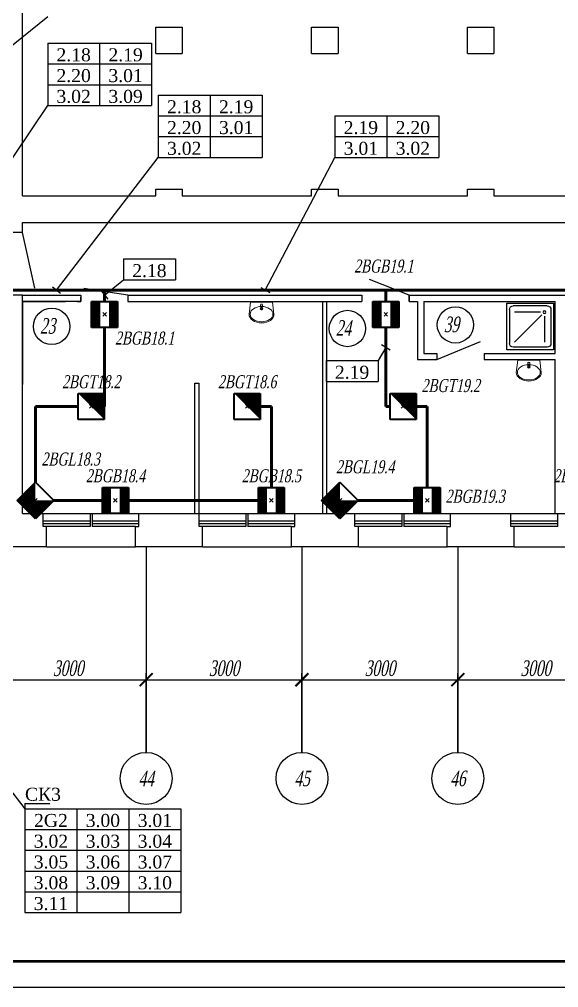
# Model space of a CAD drawing. Extents: x 0 to 1720, y -2086 to 3873.
# Drawn here: x 1247 to 1350.8, y -1192 to -1005.6 of the extents above; entities that cross this region are included whole.
import ezdxf
from ezdxf.enums import TextEntityAlignment as Align

# ---------------------------------------------------------------- set-up
doc = ezdxf.new("R2010")
doc.units = 0
doc.layers.add('EL_DEVICE', color=1, linetype='Continuous', lineweight=40)
doc.layers.add('EL_KABLE', color=9, linetype='Continuous', lineweight=60)
for name, color, linetype in [('EL_DEVICE_NAME', 7, 'Continuous'), ('FORMAT', 134, 'Continuous'), ('OSI', 5, 'Continuous'), ('PLAN', 2, 'Continuous'), ('SYS_PIN', 7, 'Continuous')]:
    doc.layers.add(name, color=color, linetype=linetype)
doc.styles.add('R2_5', font='times.ttf', dxfattribs={"width": 0.65, "oblique": 12, "height": 2.5})
doc.styles.get("Standard").update_dxf_attribs({"font": 'times.ttf'})

# ---------------------------------------------------------------- blocks, each defined once
blk = doc.blocks.new('раковина')
at = {"lineweight": 0}
for p, q in [((471040, 84579), (471009, 84347)), ((471459, 84579), (471040, 84579)), ((471040, 84578), (471040, 84578)), ((471046, 84404), (471067, 84429)), ((471067, 84429), (471094, 84451)), ((471094, 84451), (471127, 84470)), ((471127, 84470), (471165, 84483)), ((471165, 84483), (471207, 84492)), ((471207, 84492), (471250, 84495)), ((471231, 84521), (471231, 84525)), ((471233, 84489), (471231, 84521)), ((471236, 84481), (471241, 84439)), ((471239, 84502), (471261, 84502)), ((471239, 84502), (471261, 84502)), ((471239, 84490), (471239, 84502)), ((471250, 84495), (471293, 84492)), ((471259, 84439), (471264, 84481)), ((471261, 84502), (471261, 84490)), ((471267, 84489), (471269, 84521)), ((471269, 84521), (471269, 84525)), ((471293, 84492), (471334, 84483)), ((471334, 84483), (471372, 84470)), ((471372, 84470), (471405, 84451)), ((471405, 84451), (471433, 84429)), ((471433, 84429), (471453, 84404)), ((471489, 84347), (471459, 84579)), ((471459, 84578), (471459, 84578)), ((471009, 84347), (471014, 84314)), ((471014, 84314), (471028, 84283)), ((471028, 84283), (471050, 84253)), ((471029, 84347), (471034, 84376)), ((471034, 84318), (471029, 84347)), ((471034, 84376), (471046, 84404)), ((471046, 84291), (471034, 84318)), ((471067, 84265), (471046, 84291)), ((471050, 84253), (471080, 84228)), ((471094, 84243), (471067, 84265)), ((471127, 84225), (471094, 84243)), ((471405, 84243), (471372, 84225)), ((471433, 84265), (471405, 84243)), ((471420, 84228), (471449, 84253)), ((471453, 84291), (471433, 84265)), ((471449, 84253), (471472, 84283)), ((471453, 84404), (471466, 84376)), ((471466, 84318), (471453, 84291)), ((471466, 84376), (471469, 84347)), ((471469, 84347), (471466, 84318)), ((471472, 84283), (471485, 84314)), ((471485, 84314), (471489, 84347)), ((471080, 84228), (471116, 84207)), ((471116, 84207), (471158, 84191)), ((471165, 84211), (471127, 84225)), ((471158, 84191), (471203, 84182)), ((471207, 84203), (471165, 84211)), ((471203, 84182), (471250, 84179)), ((471250, 84200), (471207, 84203)), ((471293, 84203), (471250, 84200)), ((471250, 84179), (471297, 84182)), ((471334, 84211), (471293, 84203)), ((471297, 84182), (471342, 84191)), ((471372, 84225), (471334, 84211)), ((471342, 84191), (471383, 84207)), ((471383, 84207), (471420, 84228))]:
    blk.add_line(p, q, dxfattribs=at)
for centre, radius, start, end in [((471250, 84452), 24, 0, 180), ((471250, 84452), 24, 180, 0), ((471250, 84522), 20, 339.2856, 200.7144), ((471250, 84522), 19.2, 7.8374, 171.8967), ((471250, 84491), 16.9, 185.1696, 354.8304), ((471250, 84490), 16.9, 185.1696, 354.8304), ((471250, 84490), 10.9, 180, 0), ((471250, 84440), 8.95, 187.1389, 352.8611)]:
    blk.add_arc(centre, radius, start, end, dxfattribs=at)
blk = doc.blocks.new('PL_SHOWER_TRAY')
for p, q in [((0.45, 0.9), (-0.45, 0.9)), ((-0.45, 0.9), (-0.45, 0)), ((-0.4, 0.125), (-0.4, 0.775)), ((-0.325, 0.85), (0.325, 0.85)), ((-0.275, 0.25), (-0.275, 0.75)), ((-0.222, 0.228), (0.3, 0.75)), ((0.4, 0.125), (0.4, 0.775)), ((0.45, 0), (0.45, 0.9)), ((-0.45, 0), (0.45, 0)), ((-0.325, 0.05), (0.325, 0.05)), ((-0.2, 0.175), (0.3, 0.175))]:
    blk.add_line(p, q)
blk.add_circle((-0.275, 0.175), 0.025)
for centre, start, end in [((-0.325, 0.775), 90, 180), ((0.325, 0.775), 360, 90), ((-0.325, 0.125), 180, 270), ((0.325, 0.125), 270, 360)]:
    blk.add_arc(centre, 0.075, start, end)
blk = doc.blocks.new('_ArchTick')
at = {"const_width": 0.15}
blk.add_lwpolyline([(-0.5, -0.5), (0.5, 0.5)], dxfattribs=at)
blk = doc.blocks.new('OS_DAT_BGB')
at = {"layer": 'EL_DEVICE'}
for p, q in [((-2.5, 2.5), (2.5, 2.5)), ((-2.5, -2.5), (-2.5, 2.5)), ((2.5, 2.5), (2.5, -2.5)), ((2.5, -2.5), (-2.5, -2.5))]:
    blk.add_line(p, q, dxfattribs=at)
at = {"layer": 'EL_DEVICE', "const_width": 1.67}
for points in [[(-1.67, 2.5), (-1.67, -2.5)], [(1.67, 2.5), (1.67, -2.5)]]:
    blk.add_lwpolyline(points, dxfattribs=at)
blk = doc.blocks.new('CONNECTOR_SQUARE')
at = {"layer": 'SYS_PIN'}
for p, q in [((-0.35, 0.35), (0.35, -0.35)), ((0.35, 0.35), (-0.35, -0.35))]:
    blk.add_line(p, q, dxfattribs=at)
blk = doc.blocks.new('OS_DAT_BGT')
at = {"layer": 'EL_DEVICE'}
for p, q in [((-2.5, 2.5), (2.5, 2.5)), ((-2.5, -2.5), (-2.5, 2.5)), ((2.5, 2.5), (2.5, -2.5)), ((2.5, -2.5), (-2.5, -2.5))]:
    blk.add_line(p, q, dxfattribs=at)
blk.add_lwpolyline([(2.5, 2.5, 0, 7.07, 0), (0, 0, 7.07, 7.07, 0)], format="xyseb", dxfattribs=at)
blk = doc.blocks.new('OS_DAT_BGL')
at = {"layer": 'EL_DEVICE'}
for p, q in [((-2.5, 2.5), (2.5, 2.5)), ((-2.5, -2.5), (-2.5, 2.5)), ((2.5, 2.5), (2.5, -2.5)), ((2.5, -2.5), (-2.5, -2.5))]:
    blk.add_line(p, q, dxfattribs=at)
for points in [[(-2.5, 2.5, 0, 7.07, 0), (0, 0, 7.07, 7.07, 0)], [(2.5, 2.5, 0, 7.07, 0), (0, 0, 7.07, 7.07, 0)]]:
    blk.add_lwpolyline(points, format="xyseb", dxfattribs=at)

msp = doc.modelspace()

# ---------------------------------------------------------------- linework, layer by layer
for p, q in [((1183.2, -1061.15), (1252.45, -1005.09)), ((1252.45, -1010.21), (1272.45, -1010.21)), ((1252.45, -1010.21), (1252.45, -1022.21)), ((1262.45, -1010.21), (1262.45, -1022.21)), ((1272.45, -1010.21), (1272.45, -1022.21)), ((1252.45, -1014.21), (1272.45, -1014.21)), ((1252.45, -1018.21), (1272.45, -1018.21)), ((1273.73, -1020.21), (1293.73, -1020.21)), ((1273.73, -1020.21), (1273.73, -1032.21)), ((1283.73, -1020.21), (1283.73, -1032.21)), ((1293.73, -1020.21), (1293.73, -1032.21)), ((1228.58, -1057.73), (1252.45, -1022.21)), ((1252.45, -1022.21), (1272.45, -1022.21)), ((1273.73, -1024.21), (1293.73, -1024.21)), ((1307.74, -1024.21), (1327.74, -1024.21)), ((1307.74, -1024.21), (1307.74, -1032.21)), ((1317.74, -1024.21), (1317.74, -1032.21)), ((1327.74, -1024.21), (1327.74, -1032.21)), ((1273.73, -1028.21), (1293.73, -1028.21)), ((1307.74, -1028.21), (1327.74, -1028.21)), ((1254.16, -1057.73), (1273.73, -1032.21)), ((1273.73, -1032.21), (1293.73, -1032.21)), ((1294.34, -1057.73), (1307.74, -1032.21)), ((1307.74, -1032.21), (1327.74, -1032.21)), ((1267.03, -1051.75), (1277.03, -1051.75)), ((1267.03, -1051.75), (1267.03, -1055.75)), ((1277.03, -1051.75), (1277.03, -1055.75)), ((1263.41, -1058.74), (1267.03, -1055.75)), ((1267.03, -1055.75), (1277.03, -1055.75)), ((1253.37, -1057.12), (1254.95, -1058.34)), ((1262.78, -1057.97), (1264.05, -1059.51)), ((1293.45, -1057.27), (1295.22, -1058.2)), ((1317.54, -1068.81), (1316.04, -1071.31)), ((1318.39, -1069.32), (1316.68, -1068.29)), ((1180.54, -1070.97), (1248.08, -1157.57)), ((1306.04, -1071.31), (1316.04, -1071.31)), ((1306.04, -1071.31), (1306.04, -1075.31)), ((1316.04, -1071.31), (1316.04, -1075.31)), ((1306.04, -1075.31), (1316.04, -1075.31)), ((1248.08, -1156.57), (1248.08, -1157.57)), ((1248.08, -1156.57), (1252.89, -1156.57)), ((1248.08, -1157.57), (1278.08, -1157.57)), ((1248.08, -1157.57), (1248.08, -1177.57)), ((1258.08, -1157.57), (1258.08, -1177.57)), ((1268.08, -1157.57), (1268.08, -1177.57)), ((1278.08, -1157.57), (1278.08, -1177.57)), ((1248.08, -1161.57), (1278.08, -1161.57)), ((1248.08, -1165.57), (1278.08, -1165.57)), ((1248.08, -1169.57), (1278.08, -1169.57)), ((1248.08, -1173.57), (1278.08, -1173.57)), ((1248.08, -1177.57), (1278.08, -1177.57))]:
    msp.add_line(p, q)
at = {"layer": 'EL_KABLE'}
for p, q in [((1183.2, -1057.73), (1263.41, -1057.73)), ((1183.2, -1057.73), (1317.54, -1057.73)), ((1183.2, -1057.73), (1384.28, -1057.73)), ((1183.2, -1057.73), (1420.61, -1057.73)), ((1183.2, -1057.73), (1437, -1057.73)), ((1263.41, -1057.73), (1263.41, -1059.93)), ((1317.54, -1057.73), (1317.54, -1059.93)), ((1263.41, -1064.93), (1263.41, -1080.13)), ((1317.54, -1064.93), (1317.54, -1080.13)), ((1258.35, -1080.13), (1250.1, -1080.13)), ((1250.1, -1080.13), (1250.1, -1094.69)), ((1263.41, -1080.13), (1263.35, -1080.13)), ((1295.5, -1080.13), (1293.35, -1080.13)), ((1295.5, -1095.73), (1295.5, -1080.13)), ((1317.54, -1080.13), (1318.35, -1080.13)), ((1323.35, -1080.13), (1325.5, -1080.13)), ((1325.5, -1080.13), (1325.5, -1095.73)), ((1253.64, -1098.23), (1263, -1098.23)), ((1268, -1098.23), (1293, -1098.23)), ((1323, -1098.23), (1312.24, -1098.23))]:
    msp.add_line(p, q, dxfattribs=at)
at = {"layer": 'FORMAT'}
msp.add_lwpolyline([(0, -895), (1720.39, -895), (1720.39, -1192), (0, -1192)], close=True, dxfattribs=at)
at = {"layer": 'FORMAT', "lineweight": 50}
msp.add_lwpolyline([(20, -1187), (20, -900), (1715.39, -900), (1715.39, -1187)], close=True, dxfattribs=at)
at = {"layer": 'OSI'}
for p, q in [((1271.4, -1107.13), (1271.4, -1146.73)), ((1271.4, -1107.75), (1271.4, -1133.98)), ((1271.4, -1107.75), (1271.4, -1133.98)), ((1301.4, -1107.13), (1301.4, -1146.73)), ((1301.4, -1107.75), (1301.4, -1133.98)), ((1301.4, -1107.75), (1301.4, -1133.98)), ((1331.4, -1107.13), (1331.4, -1146.73)), ((1331.4, -1107.75), (1331.4, -1133.98)), ((1331.4, -1107.75), (1331.4, -1133.98)), ((1239.4, -1132.73), (1273.4, -1132.73)), ((1269.4, -1132.73), (1303.4, -1132.73)), ((1299.4, -1132.73), (1333.4, -1132.73)), ((1329.4, -1132.73), (1363.4, -1132.73))]:
    msp.add_line(p, q, dxfattribs=at)
at = {"layer": 'OSI', "lineweight": 25}
for p, q in [((1271.4, -1146.73), (1271.4, -1131.48)), ((1271.4, -1146.73), (1271.4, -1131.48)), ((1301.4, -1146.73), (1301.4, -1131.48)), ((1301.4, -1146.73), (1301.4, -1131.48)), ((1331.4, -1146.73), (1331.4, -1131.48)), ((1331.4, -1146.73), (1331.4, -1131.48))]:
    msp.add_line(p, q, dxfattribs=at)
for centre in [(1271.4, -1151.73), (1301.4, -1151.73), (1331.4, -1151.73)]:
    msp.add_circle(centre, 5, dxfattribs=at)
at = {"layer": 'PLAN'}
for p, q in [((1247.6, -1039.63), (1247.6, -979.89)), ((1273.25, -1007.13), (1278.35, -1007.13)), ((1273.25, -1012.23), (1273.25, -1007.13)), ((1278.35, -1007.13), (1278.35, -1012.23)), ((1303.25, -1007.13), (1308.35, -1007.13)), ((1303.25, -1012.23), (1303.25, -1007.13)), ((1308.35, -1007.13), (1308.35, -1012.23)), ((1333.25, -1007.13), (1338.35, -1007.13)), ((1333.25, -1012.23), (1333.25, -1007.13)), ((1338.35, -1007.13), (1338.35, -1012.23)), ((1273.25, -1012.23), (1278.35, -1012.23)), ((1303.25, -1012.23), (1308.35, -1012.23)), ((1333.25, -1012.23), (1338.35, -1012.23)), ((1247.6, -1039.63), (1273.25, -1039.63)), ((1273.25, -1039.63), (1273.25, -1038.33)), ((1273.25, -1038.33), (1278.35, -1038.33)), ((1278.35, -1038.33), (1278.35, -1039.63)), ((1278.35, -1039.63), (1303.25, -1039.63)), ((1303.25, -1039.63), (1303.25, -1038.33)), ((1303.25, -1038.33), (1308.35, -1038.33)), ((1308.35, -1038.33), (1308.35, -1039.63)), ((1308.35, -1039.63), (1333.25, -1039.63)), ((1333.25, -1039.63), (1333.25, -1038.33)), ((1333.25, -1038.33), (1338.35, -1038.33)), ((1338.35, -1038.33), (1338.35, -1039.63)), ((1338.35, -1039.63), (1363.25, -1039.63)), ((1247.6, -1046.63), (1247.6, -1044.73)), ((1247.6, -1044.73), (1438, -1044.73)), ((1247.6, -1046.63), (1243.8, -1046.63)), ((1249.97, -1057.39), (1247.6, -1046.63)), ((1322.04, -1058.73), (1314.41, -1055.71)), ((1267.91, -1058.73), (1259.42, -1057.45)), ((1247.6, -1058.73), (1243.8, -1058.73)), ((1247.6, -1100.73), (1247.6, -1058.73)), ((1247.6, -1058.73), (1258.81, -1058.73)), ((1247.6, -1059.93), (1255.9, -1059.93)), ((1247.6, -1059.93), (1247.6, -1075.93)), ((1258.81, -1059.93), (1247.6, -1059.93)), ((1255.9, -1059.93), (1247.6, -1059.93)), ((1258.11, -1059.93), (1258.81, -1059.93)), ((1258.31, -1058.73), (1258.81, -1058.73)), ((1258.81, -1058.73), (1258.81, -1059.93)), ((1258.81, -1059.93), (1258.81, -1059.13)), ((1267.91, -1058.73), (1312.94, -1058.73)), ((1267.91, -1058.73), (1267.91, -1059.93)), ((1267.91, -1059.93), (1280.1, -1059.93)), ((1280.1, -1059.93), (1306.2, -1059.93)), ((1305.4, -1100.73), (1305.4, -1059.93)), ((1305.4, -1069.93), (1305.4, -1059.93)), ((1306.2, -1059.93), (1312.94, -1059.93)), ((1306.2, -1100.73), (1306.2, -1059.93)), ((1312.94, -1058.73), (1312.94, -1059.93)), ((1322.04, -1058.73), (1379.68, -1058.73)), ((1322.04, -1059.93), (1322.04, -1058.73)), ((1322.04, -1058.73), (1322.04, -1059.93)), ((1322.04, -1059.93), (1323.66, -1059.93)), ((1323.66, -1059.93), (1323.66, -1071.13)), ((1324.86, -1059.93), (1324.86, -1069.93)), ((1324.86, -1059.93), (1350.16, -1059.93)), ((1325.67, -1059.93), (1350.16, -1059.93)), ((1350.16, -1069.93), (1350.16, -1059.93)), ((1350.16, -1069.93), (1350.16, -1059.93)), ((1327.36, -1071.13), (1335.75, -1067.62)), ((1323.66, -1071.13), (1327.36, -1071.13)), ((1324.86, -1069.93), (1327.36, -1069.93)), ((1327.36, -1069.93), (1327.36, -1071.13)), ((1336.46, -1069.93), (1350.16, -1069.93)), ((1336.46, -1069.93), (1336.46, -1071.13)), ((1336.46, -1071.13), (1350.16, -1071.13)), ((1350.16, -1100.73), (1350.16, -1071.13)), ((1280.8, -1100.73), (1280.8, -1075.65)), ((1280.8, -1075.65), (1281.6, -1075.65)), ((1281.6, -1100.73), (1281.6, -1075.65)), ((1247.6, -1100.73), (1251.6, -1100.73)), ((1251.6, -1103.23), (1251.6, -1100.73)), ((1251.6, -1100.73), (1270, -1100.73)), ((1260.6, -1100.73), (1260.6, -1103.23)), ((1261, -1100.73), (1261, -1103.23)), ((1270, -1100.73), (1281.6, -1100.73)), ((1270, -1103.23), (1270, -1100.73)), ((1281.6, -1103.23), (1281.6, -1100.73)), ((1281.6, -1100.73), (1300, -1100.73)), ((1290.6, -1100.73), (1290.6, -1103.23)), ((1291, -1100.73), (1291, -1103.23)), ((1300, -1100.73), (1311.6, -1100.73)), ((1300, -1103.23), (1300, -1100.73)), ((1311.6, -1103.23), (1311.6, -1100.73)), ((1311.6, -1100.73), (1330, -1100.73)), ((1320.6, -1100.73), (1320.6, -1103.23)), ((1321, -1100.73), (1321, -1103.23)), ((1330, -1100.73), (1341.6, -1100.73)), ((1330, -1103.23), (1330, -1100.73)), ((1341.6, -1103.23), (1341.6, -1100.73)), ((1341.6, -1100.73), (1360, -1100.73)), ((1350.6, -1100.73), (1350.6, -1103.23)), ((1260.6, -1102.23), (1251.6, -1102.23)), ((1260.6, -1102.73), (1251.6, -1102.73)), ((1252.25, -1103.23), (1251.6, -1103.23)), ((1252.25, -1107.13), (1252.25, -1103.23)), ((1260.6, -1103.23), (1252.25, -1103.23)), ((1270, -1102.23), (1261, -1102.23)), ((1270, -1102.73), (1261, -1102.73)), ((1269.35, -1103.23), (1261, -1103.23)), ((1269.35, -1107.13), (1269.35, -1103.23)), ((1269.35, -1103.23), (1270, -1103.23)), ((1290.6, -1102.23), (1281.6, -1102.23)), ((1290.6, -1102.73), (1281.6, -1102.73)), ((1282.25, -1103.23), (1281.6, -1103.23)), ((1282.25, -1107.13), (1282.25, -1103.23)), ((1290.6, -1103.23), (1282.25, -1103.23)), ((1300, -1102.23), (1291, -1102.23)), ((1300, -1102.73), (1291, -1102.73)), ((1299.35, -1103.23), (1291, -1103.23)), ((1299.35, -1107.13), (1299.35, -1103.23)), ((1299.35, -1103.23), (1300, -1103.23)), ((1320.6, -1102.23), (1311.6, -1102.23)), ((1320.6, -1102.73), (1311.6, -1102.73)), ((1312.25, -1103.23), (1311.6, -1103.23)), ((1312.25, -1107.13), (1312.25, -1103.23)), ((1320.6, -1103.23), (1312.25, -1103.23)), ((1330, -1102.23), (1321, -1102.23)), ((1330, -1102.73), (1321, -1102.73)), ((1329.35, -1103.23), (1321, -1103.23)), ((1329.35, -1107.13), (1329.35, -1103.23)), ((1329.35, -1103.23), (1330, -1103.23)), ((1350.6, -1102.23), (1341.6, -1102.23)), ((1350.6, -1102.73), (1341.6, -1102.73)), ((1342.25, -1103.23), (1341.6, -1103.23)), ((1342.25, -1107.13), (1342.25, -1103.23)), ((1350.6, -1103.23), (1342.25, -1103.23)), ((1252.25, -1107.13), (1239.35, -1107.13)), ((1252.25, -1107.13), (1269.35, -1107.13)), ((1282.25, -1107.13), (1269.35, -1107.13)), ((1282.25, -1107.13), (1299.35, -1107.13)), ((1312.25, -1107.13), (1299.35, -1107.13)), ((1312.25, -1107.13), (1329.35, -1107.13)), ((1342.25, -1107.13), (1329.35, -1107.13)), ((1342.25, -1107.13), (1359.35, -1107.13))]:
    msp.add_line(p, q, dxfattribs=at)
for centre in [(1253.22, -1064.73), (1310.15, -1065.14), (1330.94, -1064.44)]:
    msp.add_circle(centre, 3.5, dxfattribs=at)

# ---------------------------------------------------------------- block references
for name, p in [('OS_DAT_BGB', (1263.41, -1062.43)), ('OS_DAT_BGB', (1317.54, -1062.43)), ('CONNECTOR_SQUARE', (1263.41, -1062.43)), ('CONNECTOR_SQUARE', (1317.54, -1062.43)), ('OS_DAT_BGT', (1260.85, -1080.13)), ('OS_DAT_BGT', (1290.85, -1080.13)), ('OS_DAT_BGT', (1320.85, -1080.13)), ('CONNECTOR_SQUARE', (1260.85, -1080.13)), ('CONNECTOR_SQUARE', (1290.85, -1080.13)), ('CONNECTOR_SQUARE', (1320.85, -1080.13)), ('OS_DAT_BGB', (1265.5, -1098.23)), ('OS_DAT_BGB', (1295.5, -1098.23)), ('OS_DAT_BGB', (1325.5, -1098.23)), ('CONNECTOR_SQUARE', (1250.1, -1098.23)), ('CONNECTOR_SQUARE', (1265.5, -1098.23)), ('CONNECTOR_SQUARE', (1295.5, -1098.23)), ('CONNECTOR_SQUARE', (1308.7, -1098.23)), ('CONNECTOR_SQUARE', (1325.5, -1098.23))]:
    msp.add_blockref(name, p)
at = {"rotation": 135}
for p in [(1250.1, -1098.23), (1308.7, -1098.23)]:
    msp.add_blockref('OS_DAT_BGL', p, dxfattribs=at)
at = {"layer": 'OSI', "xscale": 2.5, "yscale": 2.5, "zscale": 2.5}
for p in [(1271.4, -1132.73), (1301.4, -1132.73), (1331.4, -1132.73)]:
    msp.add_blockref('_ArchTick', p, dxfattribs=at)
at = {"layer": 'OSI', "xscale": 2.5, "yscale": 2.5, "zscale": 2.5, "rotation": 180}
for p in [(1271.4, -1132.73), (1301.4, -1132.73), (1331.4, -1132.73)]:
    msp.add_blockref('_ArchTick', p, dxfattribs=at)
at = {"layer": 'PLAN', "xscale": 0.01, "yscale": 0.01, "zscale": 0.01}
for p in [(-3418.88, -1905.85), (-3367.44, -1917.05)]:
    msp.add_blockref('раковина', p, dxfattribs=at)
at = {"layer": 'PLAN', "xscale": -10, "yscale": 10, "zscale": 10, "rotation": 90}
msp.add_blockref('PL_SHOWER_TRAY', (1349.83, -1064.75), dxfattribs=at)

# ---------------------------------------------------------------- texts
at = {"char_height": 2.5}
for s, insert, attachment_point, line_spacing_factor in [('2.18', (1257.45, -1011.21), 2, 0.96), ('2.19', (1267.45, -1011.21), 2, 0.96), ('2.20', (1257.45, -1015.21), 2, 0.96), ('3.01', (1267.45, -1015.21), 2, 0.96), ('3.02', (1257.45, -1019.21), 2, 0.96), ('3.09', (1267.45, -1019.21), 2, 0.96), ('2.18', (1278.73, -1021.21), 2, 0.96), ('2.19', (1288.73, -1021.21), 2, 0.96), ('2.20', (1278.73, -1025.21), 2, 0.96), ('3.01', (1288.73, -1025.21), 2, 0.96), ('2.19', (1312.74, -1025.21), 2, 0.96), ('2.20', (1322.74, -1025.21), 2, 0.96), ('3.02', (1278.73, -1029.21), 2, 0.96), ('3.01', (1312.74, -1029.21), 2, 0.96), ('3.02', (1322.74, -1029.21), 2, 0.96), ('2.18', (1272.03, -1052.75), 2, 0.96), ('2.19', (1311.04, -1072.31), 2, 0.96), ('СК3', (1248.08, -1156.07), 7, 0.25), ('2G2', (1253.08, -1158.57), 2, 0.96), ('3.00', (1263.08, -1158.57), 2, 0.96), ('3.01', (1273.08, -1158.57), 2, 0.96), ('3.02', (1253.08, -1162.57), 2, 0.96), ('3.03', (1263.08, -1162.57), 2, 0.96), ('3.04', (1273.08, -1162.57), 2, 0.96), ('3.05', (1253.08, -1166.57), 2, 0.96), ('3.06', (1263.08, -1166.57), 2, 0.96), ('3.07', (1273.08, -1166.57), 2, 0.96), ('3.08', (1253.08, -1170.57), 2, 0.96), ('3.09', (1263.08, -1170.57), 2, 0.96), ('3.10', (1273.08, -1170.57), 2, 0.96), ('3.11', (1253.08, -1174.57), 2, 0.96)]:
    msp.add_mtext(s, dxfattribs=dict(at, insert=insert, attachment_point=attachment_point, line_spacing_factor=line_spacing_factor))
at = {"layer": 'EL_DEVICE_NAME', "style": 'R2_5', "oblique": 12, "width": 0.7}
for s, p in [('2BGB19.1', (1317.14, -1054.37)), ('2BGB18.1', (1271.11, -1068.23)), ('2BGT18.2', (1260.85, -1076.63)), ('2BGT18.6', (1290.85, -1076.63)), ('2BGT19.2', (1330.04, -1077.37)), ('2BGL18.3', (1256.89, -1091.51)), ('2BGL19.4', (1313.56, -1093)), ('2BGB18.4', (1265.5, -1094.73)), ('2BGB18.5', (1295.5, -1094.73)), ('2BGB20.5', (1355.5, -1094.73)), ('2BGB19.3', (1334.74, -1098.67))]:
    msp.add_text(s, height=2.5, dxfattribs=at).set_placement(p, align=Align.CENTER)
at = {"layer": 'OSI', "lineweight": 25, "style": 'R2_5', "oblique": 12, "width": 0.65}
for s, p in [('44', (1271.4, -1151.73)), ('45', (1301.4, -1151.73)), ('46', (1331.4, -1151.73))]:
    msp.add_text(s, height=3, dxfattribs=at).set_placement(p, align=Align.MIDDLE_CENTER)
at = {"layer": 'OSI', "char_height": 3, "attachment_point": 5, "style": 'R2_5'}
for insert in [(1256.4, -1130.54), (1286.4, -1130.54), (1316.4, -1130.54), (1346.4, -1130.54)]:
    msp.add_mtext('3000', dxfattribs=dict(at, insert=insert))
at = {"layer": 'PLAN', "style": 'R2_5', "oblique": 12, "width": 0.65}
for s, p in [('23', (1250.97, -1066.14)), ('24', (1307.9, -1066.54)), ('39', (1328.69, -1065.84))]:
    msp.add_text(s, height=3, dxfattribs=at).set_placement(p)

doc.saveas('drawing.dxf')
